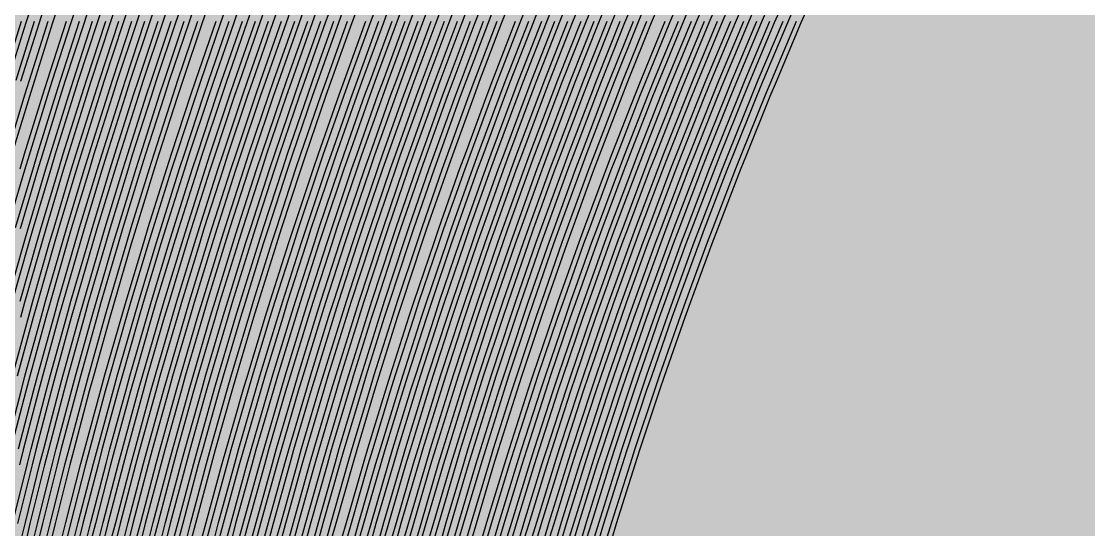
# Model space of a CAD drawing. Header units: metres. Extents: x -7220 to 10980, y -29667 to 1833.
# Drawn here: x 2994.9 to 3447.4, y -17113.4 to -16898 of the extents above; entities that cross this region are included whole.
import ezdxf

# ---------------------------------------------------------------- set-up
doc = ezdxf.new("R2010")
doc.units = ezdxf.units.M
doc.layers.add('Metal1', color=4, linetype='CONTINUOUS')
doc.layers.add('Polyimide', color=7, linetype='CONTINUOUS')

msp = doc.modelspace()

# ---------------------------------------------------------------- hatches: boundary and pattern name
at = {"layer": 'Polyimide'}
msp.add_hatch(color=7, dxfattribs=at).paths.add_polyline_path([(4099.45, -13861.55), (4142.64, -14152.77), (4214.18, -14438.35), (4313.36, -14715.55), (4439.24, -14981.69), (4590.59, -15234.21), (4765.97, -15470.68), (4963.68, -15688.82), (5181.82, -15886.53), (5418.29, -16061.91), (5670.81, -16213.26), (5936.95, -16339.14), (6214.15, -16438.32), (6499.73, -16509.85), (6790.95, -16553.05), (7085, -16567.5), (9980.38, -16567.5), (10058.79, -16571.35), (10136.45, -16582.87), (10212.6, -16601.95), (10286.52, -16628.4), (10357.49, -16661.96), (10424.83, -16702.32), (10487.89, -16749.09), (10546.06, -16801.81), (10598.78, -16859.98), (10645.55, -16923.04), (10685.91, -16990.38), (10719.48, -17061.35), (10745.93, -17135.27), (10765, -17211.43), (10776.52, -17289.08), (10780.38, -17367.5), (10780.38, -21957.3), (10741.61, -22012.91), (10705.97, -22070.59), (10673.58, -22130.14), (10644.53, -22191.39), (10618.92, -22254.16), (10596.82, -22318.25), (10578.3, -22383.46), (10563.41, -22449.6), (10552.21, -22516.46), (10544.72, -22583.84), (10540.97, -22651.53), (10540.97, -22719.32), (10544.72, -22787.01), (10552.21, -22854.38), (10563.41, -22921.24), (10578.3, -22987.38), (10596.82, -23052.6), (10618.92, -23116.68), (10644.53, -23179.45), (10673.58, -23240.71), (10705.97, -23300.26), (10741.61, -23357.93), (10780.38, -23413.54), (10780.38, -28667.5), (10776.52, -28745.91), (10765, -28823.57), (10745.93, -28899.73), (10719.48, -28973.65), (10685.91, -29044.62), (10645.55, -29111.96), (10598.78, -29175.01), (10546.06, -29233.19), (10487.89, -29285.91), (10424.83, -29332.68), (10357.49, -29373.04), (10286.52, -29406.6), (10212.6, -29433.05), (10136.45, -29452.13), (10058.79, -29463.65), (9980.38, -29467.5), (-6219.63, -29467.5), (-6298.04, -29463.65), (-6375.7, -29452.13), (-6451.85, -29433.05), (-6525.77, -29406.6), (-6596.74, -29373.04), (-6664.08, -29332.68), (-6727.14, -29285.91), (-6785.31, -29233.19), (-6838.03, -29175.01), (-6884.8, -29111.96), (-6925.16, -29044.62), (-6958.73, -28973.65), (-6985.18, -28899.73), (-7004.25, -28823.57), (-7015.77, -28745.91), (-7019.63, -28667.5), (-7019.63, -23426.32), (-6979.36, -23370.07), (-6942.33, -23311.63), (-6908.66, -23251.2), (-6878.45, -23188.96), (-6851.81, -23125.12), (-6828.81, -23059.88), (-6809.53, -22993.44), (-6794.04, -22926.02), (-6782.37, -22857.83), (-6774.57, -22789.09), (-6770.67, -22720.02), (-6770.67, -22650.84), (-6774.57, -22581.77), (-6782.37, -22513.03), (-6794.04, -22444.84), (-6809.53, -22377.42), (-6828.81, -22310.98), (-6851.81, -22245.74), (-6878.45, -22181.89), (-6908.66, -22119.66), (-6942.33, -22059.22), (-6979.36, -22000.79), (-7019.63, -21944.54), (-7019.63, -17367.5), (-7015.77, -17289.08), (-7004.25, -17211.43), (-6985.18, -17135.27), (-6958.73, -17061.35), (-6925.16, -16990.38), (-6884.8, -16923.04), (-6838.03, -16859.98), (-6785.31, -16801.81), (-6727.14, -16749.09), (-6664.08, -16702.32), (-6596.74, -16661.96), (-6525.77, -16628.4), (-6451.85, -16601.95), (-6375.7, -16582.87), (-6298.04, -16571.35), (-6219.63, -16567.5), (-3314, -16567.5), (-3019.95, -16553.05), (-2728.73, -16509.85), (-2443.15, -16438.32), (-2165.95, -16339.14), (-1899.81, -16213.26), (-1647.29, -16061.91), (-1410.82, -15886.53), (-1192.68, -15688.82), (-994.97, -15470.68), (-819.59, -15234.21), (-668.24, -14981.69), (-542.36, -14715.55), (-443.18, -14438.35), (-371.64, -14152.77), (-328.45, -13861.55), (-314, -13567.5), (-314, -13373.48), (-317.45, -13328.11), (-327.72, -13283.78), (-344.58, -13241.52), (-367.63, -13202.3), (-396.35, -13167.01), (-430.08, -13136.47), (-468.03, -13111.38), (-509.35, -13092.32), (-509.35, -13092.32), (-578.18, -13061.27), (-642.2, -13021.24), (-700.26, -12972.96), (-751.3, -12917.31), (-794.39, -12855.3), (-828.74, -12788.06), (-853.73, -12716.8), (-868.91, -12642.84), (-874, -12567.5), (-868.91, -12492.16), (-853.73, -12418.19), (-828.74, -12346.94), (-794.39, -12279.7), (-751.3, -12217.69), (-700.26, -12162.04), (-642.2, -12113.76), (-578.18, -12073.73), (-509.35, -12042.68), (-509.35, -12042.68), (-468.03, -12023.62), (-430.08, -11998.53), (-396.35, -11967.99), (-367.63, -11932.7), (-344.58, -11893.47), (-327.72, -11851.21), (-317.45, -11806.89), (-314, -11761.52), (-314, -11074.31), (-317.45, -11028.94), (-327.72, -10984.62), (-344.58, -10942.36), (-367.63, -10903.13), (-396.35, -10867.84), (-430.08, -10837.3), (-468.03, -10812.21), (-509.35, -10793.16), (-509.35, -10793.16), (-578.18, -10762.1), (-642.2, -10722.07), (-700.26, -10673.8), (-751.3, -10618.15), (-794.39, -10556.13), (-828.74, -10488.89), (-853.73, -10417.64), (-868.91, -10343.67), (-874, -10268.33), (-868.91, -10192.99), (-853.73, -10119.03), (-828.74, -10047.77), (-794.39, -9980.53), (-751.3, -9918.52), (-700.26, -9862.87), (-642.2, -9814.59), (-578.18, -9774.56), (-509.35, -9743.51), (-509.35, -9743.51), (-468.03, -9724.45), (-430.08, -9699.36), (-396.35, -9668.82), (-367.63, -9633.53), (-344.58, -9594.31), (-327.72, -9552.05), (-317.45, -9507.72), (-314, -9462.35), (-314, -8775.14), (-317.45, -8729.78), (-327.72, -8685.45), (-344.58, -8643.19), (-367.63, -8603.96), (-396.35, -8568.68), (-430.08, -8538.14), (-468.03, -8513.05), (-509.35, -8493.99), (-509.35, -8493.99), (-578.18, -8462.94), (-642.2, -8422.91), (-700.26, -8374.63), (-751.3, -8318.98), (-794.39, -8256.97), (-828.74, -8189.73), (-853.73, -8118.47), (-868.91, -8044.5), (-874, -7969.17), (-868.91, -7893.83), (-853.73, -7819.86), (-828.74, -7748.61), (-794.39, -7681.36), (-751.3, -7619.35), (-700.26, -7563.7), (-642.2, -7515.42), (-578.18, -7475.4), (-509.35, -7444.34), (-509.35, -7444.34), (-468.03, -7425.28), (-430.08, -7400.2), (-396.35, -7369.66), (-367.63, -7334.37), (-344.58, -7295.14), (-327.72, -7252.88), (-317.45, -7208.56), (-314, -7163.19), (-314, -6475.98), (-317.45, -6430.61), (-327.72, -6386.29), (-344.58, -6344.02), (-367.63, -6304.8), (-396.35, -6269.51), (-430.08, -6238.97), (-468.03, -6213.88), (-509.35, -6194.82), (-509.35, -6194.82), (-578.18, -6163.77), (-642.2, -6123.74), (-700.26, -6075.46), (-751.3, -6019.81), (-794.39, -5957.8), (-828.74, -5890.56), (-853.73, -5819.31), (-868.91, -5745.34), (-874, -5670), (-868.91, -5594.66), (-853.73, -5520.69), (-828.74, -5449.44), (-794.39, -5382.2), (-751.3, -5320.19), (-700.26, -5264.54), (-642.2, -5216.26), (-578.18, -5176.23), (-509.35, -5145.18), (-509.35, -5145.18), (-468.03, -5126.12), (-430.08, -5101.03), (-396.35, -5070.49), (-367.63, -5035.2), (-344.58, -4995.98), (-327.72, -4953.71), (-317.45, -4909.39), (-314, -4864.02), (-314, 380), (-314, 1532.5), (-269, 1532.5), (-268.78, 1525.63), (-268.1, 1518.79), (-266.98, 1512.02), (-265.42, 1505.32), (-263.43, 1498.75), (-261.01, 1492.32), (-258.17, 1486.06), (-254.93, 1480), (-251.3, 1474.17), (-247.3, 1468.58), (-242.94, 1463.27), (-238.25, 1458.25), (-233.23, 1453.56), (-227.92, 1449.2), (-222.33, 1445.2), (-216.5, 1441.57), (-210.44, 1438.33), (-204.18, 1435.49), (-197.75, 1433.07), (-191.18, 1431.08), (-184.48, 1429.52), (-177.71, 1428.4), (-170.87, 1427.72), (-164, 1427.5), (-157.13, 1427.72), (-150.29, 1428.4), (-143.52, 1429.52), (-136.82, 1431.08), (-130.25, 1433.07), (-123.82, 1435.49), (-117.56, 1438.33), (-111.5, 1441.57), (-105.67, 1445.2), (-100.08, 1449.2), (-94.77, 1453.56), (-89.75, 1458.25), (-85.06, 1463.27), (-80.7, 1468.58), (-76.7, 1474.17), (-73.07, 1480), (-69.83, 1486.06), (-66.99, 1492.32), (-64.57, 1498.75), (-62.58, 1505.32), (-61.02, 1512.02), (-59.9, 1518.79), (-59.22, 1525.63), (-59, 1532.5), (1786, 1532.5), (3835, 1532.5), (3835.21, 1539.04), (3835.86, 1545.55), (3836.92, 1552.01), (3838.41, 1558.38), (3840.31, 1564.64), (3842.61, 1570.77), (3845.31, 1576.73), (3848.4, 1582.5), (3851.85, 1588.06), (3855.66, 1593.38), (3859.82, 1598.43), (3864.29, 1603.21), (3869.07, 1607.68), (3874.12, 1611.84), (3879.44, 1615.65), (3885, 1619.1), (3890.77, 1622.19), (3896.73, 1624.89), (3902.86, 1627.19), (3909.12, 1629.09), (3915.49, 1630.58), (3921.95, 1631.64), (3928.46, 1632.29), (3935, 1632.5), (3941.54, 1632.29), (3948.05, 1631.64), (3954.51, 1630.58), (3960.88, 1629.09), (3967.14, 1627.19), (3973.27, 1624.89), (3979.23, 1622.19), (3985, 1619.1), (3990.56, 1615.65), (3995.88, 1611.84), (4000.93, 1607.68), (4005.71, 1603.21), (4010.18, 1598.43), (4014.34, 1593.38), (4018.15, 1588.06), (4021.6, 1582.5), (4024.69, 1576.73), (4027.39, 1570.77), (4029.69, 1564.64), (4031.59, 1558.38), (4033.08, 1552.01), (4034.14, 1545.55), (4034.79, 1539.04), (4035, 1532.5), (4085, 1532.5), (4085, 380), (4085, 330), (4085, -4864.02), (4088.45, -4909.39), (4098.72, -4953.71), (4115.58, -4995.98), (4138.63, -5035.2), (4167.35, -5070.49), (4201.08, -5101.03), (4239.03, -5126.12), (4280.35, -5145.18), (4280.35, -5145.18), (4349.18, -5176.23), (4413.2, -5216.26), (4471.26, -5264.54), (4522.3, -5320.19), (4565.39, -5382.2), (4599.74, -5449.44), (4624.73, -5520.69), (4639.91, -5594.66), (4645, -5670), (4639.91, -5745.34), (4624.73, -5819.31), (4599.74, -5890.56), (4565.39, -5957.8), (4522.3, -6019.81), (4471.26, -6075.46), (4413.2, -6123.74), (4349.18, -6163.77), (4280.35, -6194.82), (4239.03, -6213.88), (4201.08, -6238.97), (4167.35, -6269.51), (4138.63, -6304.8), (4115.58, -6344.02), (4098.72, -6386.29), (4088.45, -6430.61), (4085, -6475.98), (4085, -13567.5), (4099.45, -13861.55)])

# ---------------------------------------------------------------- linework, layer by layer
at = {"layer": 'Metal1'}
for points in [[(3018.01, -16892.24), (3015.93, -16898.53), (3007.88, -16923.46), (3005.89, -16929.76), (2998.19, -16954.69), (2996.29, -16960.98), (2988.93, -16985.92)], [(2998.85, -16892.23), (2996.84, -16898.52), (2989.05, -16923.46)], [(3045.78, -16892.24), (3043.66, -16898.54), (3035.43, -16923.47), (3033.4, -16929.76), (3025.53, -16954.7), (3023.59, -16960.99), (3016.08, -16985.93), (3014.23, -16992.22), (3007.07, -17017.16), (3005.31, -17023.44), (2998.5, -17048.38), (2996.83, -17054.67), (2990.36, -17079.61)], [(3010.17, -16892.23), (3008.14, -16898.52), (3000.26, -16923.46), (2998.32, -16929.75), (2990.78, -16954.69)], [(3029.12, -16892.24), (3027.02, -16898.53), (3018.9, -16923.47), (3016.89, -16929.76), (3009.13, -16954.7), (3007.21, -16960.99), (2999.79, -16985.92), (2997.97, -16992.21), (2990.9, -17017.15)], [(3040.23, -16892.24), (3038.11, -16898.54), (3029.92, -16923.47), (3027.9, -16929.76), (3020.07, -16954.7), (3018.13, -16960.99), (3010.65, -16985.93), (3008.81, -16992.21), (3001.68, -17017.15), (2999.93, -17023.44), (2993.15, -17048.38)], [(3056.89, -16892.24), (3054.75, -16898.54), (3046.45, -16923.47), (3044.41, -16929.77), (3036.47, -16954.7), (3034.52, -16960.99), (3026.94, -16985.93), (3025.08, -16992.22), (3017.86, -17017.16), (3016.08, -17023.44), (3009.21, -17048.39), (3007.53, -17054.67), (3001.01, -17079.61), (2999.41, -17085.9), (2993.23, -17110.84)], [(3051.34, -16892.24), (3049.2, -16898.54), (3040.94, -16923.47), (3038.9, -16929.77), (3031, -16954.7), (3029.06, -16960.99), (3021.51, -16985.93), (3019.66, -16992.22), (3012.47, -17017.16), (3010.7, -17023.44), (3003.86, -17048.39), (3002.18, -17054.67), (2995.69, -17079.61), (2994.09, -17085.9)], [(3023.56, -16892.24), (3021.48, -16898.53), (3013.39, -16923.47), (3011.39, -16929.76), (3003.66, -16954.69), (3001.75, -16960.98), (2994.36, -16985.92)], [(3034.67, -16892.24), (3032.57, -16898.53), (3024.41, -16923.47), (3022.4, -16929.76), (3014.6, -16954.7), (3012.67, -16960.99), (3005.22, -16985.93), (3003.39, -16992.21), (2996.29, -17017.15), (2994.55, -17023.44)], [(3004.41, -16892.23), (3002.39, -16898.52), (2994.56, -16923.46)], [(3062.45, -16892.25), (3060.3, -16898.54), (3051.97, -16923.47), (3049.91, -16929.77), (3041.94, -16954.7), (3039.98, -16960.99), (3032.37, -16985.93), (3030.5, -16992.22), (3023.25, -17017.16), (3021.47, -17023.45), (3014.57, -17048.39), (3012.88, -17054.67), (3006.33, -17079.62), (3004.72, -17085.9), (2998.52, -17110.84), (2997.01, -17117.12)], [(3068, -16892.25), (3065.84, -16898.54), (3057.48, -16923.48), (3055.41, -16929.77), (3047.41, -16954.7), (3045.44, -16961), (3037.8, -16985.93), (3035.92, -16992.22), (3028.64, -17017.16), (3026.85, -17023.45), (3019.93, -17048.39), (3018.22, -17054.67), (3011.65, -17079.62), (3010.04, -17085.9), (3003.81, -17110.84), (3002.29, -17117.12)], [(3073.76, -16892.25), (3071.59, -16898.55), (3063.18, -16923.48), (3061.1, -16929.77), (3053.06, -16954.71), (3051.07, -16961), (3043.39, -16985.93), (3041.5, -16992.22), (3034.18, -17017.16), (3032.38, -17023.45), (3025.41, -17048.39), (3023.7, -17054.68), (3017.09, -17079.62), (3015.47, -17085.9), (3009.21, -17110.85), (3007.68, -17117.13)], [(3081.6, -16892.25), (3079.39, -16898.55), (3070.8, -16923.48), (3068.68, -16929.78), (3060.46, -16954.71), (3058.44, -16961.01), (3050.59, -16985.94), (3048.66, -16992.23), (3041.19, -17017.17), (3039.35, -17023.46), (3032.24, -17048.39), (3030.49, -17054.68), (3023.74, -17079.62), (3022.08, -17085.91), (3015.69, -17110.85), (3014.13, -17117.13)], [(3087.16, -16892.26), (3084.93, -16898.56), (3076.31, -16923.48), (3074.18, -16929.78), (3065.93, -16954.71), (3063.9, -16961.01), (3056.02, -16985.94), (3054.08, -16992.23), (3046.58, -17017.17), (3044.73, -17023.46), (3037.59, -17048.4), (3035.84, -17054.68), (3029.06, -17079.62), (3027.4, -17085.91), (3020.98, -17110.85), (3019.41, -17117.13)], [(3092.71, -16892.26), (3090.48, -16898.56), (3081.82, -16923.49), (3079.68, -16929.78), (3071.4, -16954.71), (3069.36, -16961.01), (3061.45, -16985.94), (3059.51, -16992.23), (3051.97, -17017.17), (3050.12, -17023.46), (3042.95, -17048.4), (3041.19, -17054.68), (3034.38, -17079.62), (3032.71, -17085.91), (3026.27, -17110.85), (3024.69, -17117.14)], [(3098.27, -16892.26), (3096.02, -16898.56), (3087.33, -16923.49), (3085.18, -16929.78), (3076.87, -16954.71), (3074.82, -16961.01), (3066.88, -16985.94), (3064.93, -16992.24), (3057.36, -17017.17), (3055.5, -17023.46), (3048.3, -17048.4), (3046.54, -17054.69), (3039.71, -17079.63), (3038.03, -17085.91), (3031.56, -17110.85), (3029.97, -17117.14)], [(3103.82, -16892.26), (3101.57, -16898.56), (3092.84, -16923.49), (3090.68, -16929.79), (3082.34, -16954.72), (3080.28, -16961.01), (3072.31, -16985.94), (3070.35, -16992.24), (3062.75, -17017.17), (3060.89, -17023.46), (3053.66, -17048.4), (3051.89, -17054.69), (3045.03, -17079.63), (3043.34, -17085.91), (3036.85, -17110.85), (3035.26, -17117.14)], [(3109.38, -16892.26), (3107.11, -16898.56), (3098.35, -16923.49), (3096.19, -16929.79), (3087.81, -16954.72), (3085.74, -16961.01), (3077.74, -16985.94), (3075.77, -16992.24), (3068.15, -17017.17), (3066.27, -17023.46), (3059.02, -17048.4), (3057.23, -17054.69), (3050.35, -17079.63), (3048.66, -17085.91), (3042.14, -17110.86), (3040.54, -17117.14)], [(3114.93, -16892.26), (3112.66, -16898.56), (3103.86, -16923.49), (3101.69, -16929.79), (3093.28, -16954.72), (3091.2, -16961.01), (3083.17, -16985.95), (3081.19, -16992.24), (3073.54, -17017.17), (3071.65, -17023.46), (3064.37, -17048.4), (3062.58, -17054.69), (3055.67, -17079.63), (3053.97, -17085.91), (3047.43, -17110.86), (3045.82, -17117.14)], [(3120.49, -16892.26), (3118.2, -16898.57), (3109.37, -16923.49), (3107.19, -16929.79), (3098.75, -16954.72), (3096.66, -16961.02), (3088.6, -16985.95), (3086.61, -16992.24), (3078.93, -17017.17), (3077.04, -17023.47), (3069.73, -17048.4), (3067.93, -17054.69), (3060.99, -17079.63), (3059.29, -17085.92), (3052.72, -17110.86), (3051.11, -17117.14)], [(3126.04, -16892.26), (3123.75, -16898.57), (3114.89, -16923.49), (3112.69, -16929.79), (3104.22, -16954.72), (3102.12, -16961.02), (3094.03, -16985.95), (3092.04, -16992.24), (3084.32, -17017.18), (3082.42, -17023.47), (3075.08, -17048.4), (3073.28, -17054.69), (3066.31, -17079.63), (3064.6, -17085.92), (3058, -17110.86), (3056.39, -17117.14)], [(3131.59, -16892.27), (3129.29, -16898.57), (3120.4, -16923.49), (3118.2, -16929.79), (3109.69, -16954.72), (3107.59, -16961.02), (3099.46, -16985.95), (3097.46, -16992.24), (3089.71, -17017.18), (3087.81, -17023.47), (3080.44, -17048.4), (3078.63, -17054.69), (3071.63, -17079.63), (3069.92, -17085.92), (3063.29, -17110.86), (3061.67, -17117.14)], [(3137.36, -16892.27), (3135.04, -16898.57), (3126.1, -16923.49), (3123.89, -16929.8), (3115.33, -16954.72), (3113.22, -16961.02), (3105.05, -16985.95), (3103.04, -16992.25), (3095.25, -17017.18), (3093.33, -17023.47), (3085.93, -17048.41), (3084.11, -17054.7), (3077.08, -17079.63), (3075.35, -17085.92), (3068.69, -17110.86), (3067.06, -17117.15)], [(3145.2, -16892.27), (3142.84, -16898.58), (3133.72, -16923.5), (3131.46, -16929.8), (3122.74, -16954.73), (3120.58, -16961.03), (3112.25, -16985.96), (3110.2, -16992.25), (3102.26, -17017.18), (3100.3, -17023.48), (3092.75, -17048.41), (3090.89, -17054.7), (3083.72, -17079.64), (3081.96, -17085.93), (3075.17, -17110.87), (3073.51, -17117.15)], [(3150.75, -16892.27), (3148.38, -16898.58), (3139.23, -16923.5), (3136.96, -16929.81), (3128.21, -16954.73), (3126.04, -16961.03), (3117.68, -16985.96), (3115.62, -16992.25), (3107.65, -17017.18), (3105.69, -17023.48), (3098.11, -17048.41), (3096.24, -17054.7), (3089.05, -17079.64), (3087.28, -17085.93), (3080.46, -17110.87), (3078.79, -17117.15)], [(3156.31, -16892.28), (3153.93, -16898.58), (3144.74, -16923.5), (3142.47, -16929.81), (3133.68, -16954.73), (3131.5, -16961.03), (3123.11, -16985.96), (3121.04, -16992.26), (3113.04, -17017.19), (3111.07, -17023.48), (3103.46, -17048.41), (3101.59, -17054.71), (3094.37, -17079.64), (3092.59, -17085.93), (3085.75, -17110.87), (3084.07, -17117.15)], [(3161.86, -16892.28), (3159.48, -16898.58), (3150.25, -16923.5), (3147.97, -16929.81), (3139.15, -16954.73), (3136.97, -16961.03), (3128.54, -16985.96), (3126.46, -16992.26), (3118.43, -17017.19), (3116.46, -17023.48), (3108.82, -17048.41), (3106.94, -17054.71), (3099.69, -17079.64), (3097.91, -17085.93), (3091.04, -17110.87), (3089.36, -17117.16)], [(3167.42, -16892.28), (3165.02, -16898.59), (3155.76, -16923.51), (3153.47, -16929.81), (3144.61, -16954.73), (3142.43, -16961.03), (3133.97, -16985.96), (3131.89, -16992.26), (3123.83, -17017.19), (3121.84, -17023.48), (3114.17, -17048.41), (3112.29, -17054.71), (3105.01, -17079.64), (3103.22, -17085.93), (3096.33, -17110.87), (3094.64, -17117.16)], [(3172.97, -16892.28), (3170.57, -16898.59), (3161.27, -16923.51), (3158.97, -16929.81), (3150.08, -16954.73), (3147.89, -16961.04), (3139.4, -16985.96), (3137.31, -16992.26), (3129.22, -17017.19), (3127.22, -17023.48), (3119.53, -17048.42), (3117.64, -17054.71), (3110.33, -17079.64), (3108.54, -17085.93), (3101.62, -17110.87), (3099.92, -17117.16)], [(3178.53, -16892.28), (3176.11, -16898.59), (3166.78, -16923.51), (3164.47, -16929.81), (3155.55, -16954.73), (3153.35, -16961.04), (3144.83, -16985.96), (3142.73, -16992.26), (3134.61, -17017.19), (3132.61, -17023.49), (3124.89, -17048.42), (3122.99, -17054.71), (3115.65, -17079.64), (3113.85, -17085.93), (3106.91, -17110.87), (3105.2, -17117.16)], [(3184.08, -16892.28), (3181.66, -16898.59), (3172.29, -16923.51), (3169.98, -16929.81), (3161.02, -16954.74), (3158.81, -16961.04), (3150.26, -16985.96), (3148.15, -16992.26), (3140, -17017.19), (3137.99, -17023.49), (3130.24, -17048.42), (3128.33, -17054.71), (3120.97, -17079.64), (3119.17, -17085.94), (3112.2, -17110.87), (3110.49, -17117.16)], [(3189.63, -16892.28), (3187.2, -16898.59), (3177.8, -16923.51), (3175.48, -16929.82), (3166.49, -16954.74), (3164.27, -16961.04), (3155.69, -16985.96), (3153.57, -16992.26), (3145.39, -17017.19), (3143.38, -17023.49), (3135.6, -17048.42), (3133.68, -17054.71), (3126.3, -17079.65), (3124.48, -17085.94), (3117.49, -17110.87), (3115.77, -17117.16)], [(3195.19, -16892.28), (3192.75, -16898.59), (3183.32, -16923.51), (3180.98, -16929.82), (3171.96, -16954.74), (3169.73, -16961.04), (3161.12, -16985.97), (3158.99, -16992.27), (3150.78, -17017.19), (3148.76, -17023.49), (3140.95, -17048.42), (3139.03, -17054.71), (3131.62, -17079.65), (3129.8, -17085.94), (3122.77, -17110.87), (3121.05, -17117.16)], [(3200.95, -16892.29), (3198.5, -16898.6), (3189.02, -16923.51), (3186.67, -16929.82), (3177.61, -16954.74), (3175.37, -16961.04), (3166.71, -16985.97), (3164.57, -16992.27), (3156.32, -17017.19), (3154.29, -17023.49), (3146.44, -17048.42), (3144.51, -17054.72), (3137.06, -17079.65), (3135.23, -17085.94), (3128.17, -17110.87), (3126.44, -17117.16)], [(3208.79, -16892.29), (3206.29, -16898.6), (3196.64, -16923.52), (3194.25, -16929.83), (3185.01, -16954.75), (3182.73, -16961.05), (3173.91, -16985.97), (3171.73, -16992.28), (3163.33, -17017.2), (3161.26, -17023.5), (3153.26, -17048.43), (3151.3, -17054.72), (3143.71, -17079.65), (3141.84, -17085.95), (3134.65, -17110.88), (3132.89, -17117.17)], [(3214.35, -16892.29), (3211.84, -16898.61), (3202.15, -16923.52), (3199.75, -16929.83), (3190.48, -16954.75), (3188.19, -16961.05), (3179.34, -16985.97), (3177.16, -16992.28), (3168.72, -17017.2), (3166.64, -17023.5), (3158.62, -17048.43), (3156.64, -17054.72), (3149.03, -17079.65), (3147.16, -17085.95), (3139.94, -17110.88), (3138.17, -17117.17)], [(3219.9, -16892.29), (3217.38, -16898.61), (3207.66, -16923.52), (3205.25, -16929.83), (3195.95, -16954.75), (3193.65, -16961.05), (3184.77, -16985.97), (3182.58, -16992.28), (3174.11, -17017.2), (3172.03, -17023.5), (3163.98, -17048.43), (3161.99, -17054.73), (3154.35, -17079.65), (3152.47, -17085.95), (3145.23, -17110.88), (3143.46, -17117.17)], [(3225.46, -16892.29), (3222.93, -16898.61), (3213.17, -16923.52), (3210.75, -16929.83), (3201.42, -16954.75), (3199.11, -16961.06), (3190.2, -16985.98), (3188, -16992.28), (3179.51, -17017.2), (3177.41, -17023.5), (3169.33, -17048.43), (3167.34, -17054.73), (3159.67, -17079.66), (3157.79, -17085.95), (3150.52, -17110.88), (3148.74, -17117.17)], [(3231.01, -16892.3), (3228.47, -16898.61), (3218.68, -16923.52), (3216.25, -16929.83), (3206.89, -16954.75), (3204.57, -16961.06), (3195.63, -16985.98), (3193.42, -16992.28), (3184.9, -17017.2), (3182.8, -17023.5), (3174.69, -17048.43), (3172.69, -17054.73), (3164.99, -17079.66), (3163.1, -17085.95), (3155.81, -17110.88), (3154.02, -17117.18)], [(3236.56, -16892.3), (3234.02, -16898.61), (3224.19, -16923.52), (3221.76, -16929.84), (3212.36, -16954.75), (3210.03, -16961.06), (3201.06, -16985.98), (3198.84, -16992.28), (3190.29, -17017.2), (3188.18, -17023.51), (3180.04, -17048.43), (3178.04, -17054.73), (3170.31, -17079.66), (3168.42, -17085.95), (3161.1, -17110.88), (3159.3, -17117.18)], [(3242.12, -16892.3), (3239.56, -16898.61), (3229.7, -16923.52), (3227.26, -16929.84), (3217.83, -16954.75), (3215.49, -16961.06), (3206.49, -16985.98), (3204.26, -16992.28), (3195.68, -17017.21), (3193.56, -17023.51), (3185.4, -17048.43), (3183.39, -17054.73), (3175.64, -17079.66), (3173.73, -17085.95), (3166.39, -17110.88), (3164.59, -17117.18)], [(3247.67, -16892.3), (3245.11, -16898.61), (3235.21, -16923.53), (3232.76, -16929.84), (3223.3, -16954.75), (3220.95, -16961.06), (3211.92, -16985.98), (3209.69, -16992.29), (3201.07, -17017.21), (3198.95, -17023.51), (3190.75, -17048.43), (3188.74, -17054.73), (3180.96, -17079.66), (3179.04, -17085.96), (3171.68, -17110.89), (3169.87, -17117.18)], [(3253.23, -16892.3), (3250.65, -16898.62), (3240.72, -16923.53), (3238.26, -16929.84), (3228.77, -16954.75), (3226.42, -16961.06), (3217.35, -16985.98), (3215.11, -16992.29), (3206.46, -17017.21), (3204.33, -17023.51), (3196.11, -17048.43), (3194.08, -17054.73), (3186.28, -17079.66), (3184.36, -17085.96), (3176.97, -17110.89), (3175.15, -17117.18)], [(3258.78, -16892.3), (3256.2, -16898.62), (3246.24, -16923.53), (3243.77, -16929.84), (3234.24, -16954.75), (3231.88, -16961.07), (3222.78, -16985.98), (3220.53, -16992.29), (3211.86, -17017.21), (3209.72, -17023.51), (3201.47, -17048.43), (3199.43, -17054.74), (3191.6, -17079.66), (3189.67, -17085.96), (3182.26, -17110.89), (3180.43, -17117.18)], [(3264.54, -16892.3), (3261.95, -16898.62), (3251.94, -16923.53), (3249.46, -16929.84), (3239.88, -16954.76), (3237.51, -16961.07), (3228.37, -16985.98), (3226.11, -16992.29), (3217.4, -17017.21), (3215.24, -17023.51), (3206.95, -17048.44), (3204.91, -17054.74), (3197.04, -17079.66), (3195.11, -17085.96), (3187.65, -17110.89), (3185.82, -17117.18)], [(3272.39, -16892.31), (3269.74, -16898.63), (3259.56, -16923.54), (3257.03, -16929.85), (3247.29, -16954.76), (3244.87, -16961.07), (3235.57, -16985.99), (3233.27, -16992.3), (3224.4, -17017.21), (3222.21, -17023.52), (3213.78, -17048.44), (3211.7, -17054.74), (3203.69, -17079.67), (3201.72, -17085.97), (3194.13, -17110.89), (3192.27, -17117.19)], [(3277.94, -16892.31), (3275.29, -16898.63), (3265.07, -16923.54), (3262.53, -16929.85), (3252.76, -16954.76), (3250.33, -16961.08), (3241, -16985.99), (3238.69, -16992.3), (3229.79, -17017.22), (3227.6, -17023.52), (3219.13, -17048.44), (3217.05, -17054.75), (3209.01, -17079.67), (3207.03, -17085.97), (3199.42, -17110.89), (3197.55, -17117.19)], [(3283.49, -16892.31), (3280.83, -16898.63), (3270.58, -16923.54), (3268.03, -16929.85), (3258.22, -16954.76), (3255.8, -16961.08), (3246.43, -16985.99), (3244.11, -16992.3), (3235.19, -17017.22), (3232.98, -17023.52), (3224.49, -17048.44), (3222.4, -17054.75), (3214.33, -17079.67), (3212.35, -17085.97), (3204.71, -17110.89), (3202.84, -17117.19)], [(3289.05, -16892.31), (3286.38, -16898.63), (3276.09, -16923.54), (3273.54, -16929.86), (3263.69, -16954.76), (3261.26, -16961.08), (3251.86, -16985.99), (3249.53, -16992.3), (3240.58, -17017.22), (3238.37, -17023.52), (3229.84, -17048.44), (3227.74, -17054.75), (3219.65, -17079.67), (3217.66, -17085.97), (3210, -17110.9), (3208.12, -17117.19)], [(3294.6, -16892.31), (3291.93, -16898.63), (3281.6, -16923.54), (3279.04, -16929.86), (3269.16, -16954.77), (3266.72, -16961.08), (3257.29, -16985.99), (3254.96, -16992.3), (3245.97, -17017.22), (3243.75, -17023.53), (3235.2, -17048.44), (3233.09, -17054.75), (3224.98, -17079.67), (3222.98, -17085.97), (3215.29, -17110.9), (3213.4, -17117.19)], [(3300.16, -16892.31), (3297.47, -16898.64), (3287.11, -16923.54), (3284.54, -16929.86), (3274.63, -16954.77), (3272.18, -16961.08), (3262.72, -16985.99), (3260.38, -16992.3), (3251.36, -17017.22), (3249.13, -17023.53), (3240.56, -17048.45), (3238.44, -17054.75), (3230.3, -17079.67), (3228.29, -17085.97), (3220.58, -17110.9), (3218.69, -17117.2)], [(3305.71, -16892.32), (3303.02, -16898.64), (3292.62, -16923.54), (3290.04, -16929.86), (3280.1, -16954.77), (3277.64, -16961.08), (3268.15, -16985.99), (3265.8, -16992.31), (3256.75, -17017.22), (3254.52, -17023.53), (3245.91, -17048.45), (3243.79, -17054.75), (3235.62, -17079.67), (3233.61, -17085.97), (3225.87, -17110.9), (3223.97, -17117.2)], [(3311.27, -16892.32), (3308.56, -16898.64), (3298.13, -16923.54), (3295.54, -16929.86), (3285.57, -16954.77), (3283.1, -16961.09), (3273.58, -16986), (3271.22, -16992.31), (3262.14, -17017.22), (3259.9, -17023.53), (3251.27, -17048.45), (3249.14, -17054.75), (3240.94, -17079.67), (3238.92, -17085.98), (3231.16, -17110.9), (3229.25, -17117.2)], [(3316.82, -16892.32), (3314.11, -16898.64), (3303.64, -16923.54), (3301.05, -16929.86), (3291.04, -16954.77), (3288.56, -16961.09), (3279.01, -16986), (3276.64, -16992.31), (3267.54, -17017.22), (3265.29, -17023.53), (3256.62, -17048.45), (3254.49, -17054.75), (3246.26, -17079.67), (3244.24, -17085.98), (3236.45, -17110.9), (3234.53, -17117.2)], [(3322.38, -16892.32), (3319.65, -16898.64), (3309.15, -16923.55), (3306.55, -16929.87), (3296.51, -16954.77), (3294.02, -16961.09), (3284.44, -16986), (3282.06, -16992.31), (3272.93, -17017.22), (3270.67, -17023.53), (3261.98, -17048.45), (3259.83, -17054.76), (3251.58, -17079.68), (3249.55, -17085.98), (3241.74, -17110.9), (3239.82, -17117.2)], [(3328.14, -16892.32), (3325.4, -16898.64), (3314.86, -16923.55), (3312.24, -16929.87), (3302.16, -16954.77), (3299.66, -16961.09), (3290.03, -16986), (3287.64, -16992.31), (3278.47, -17017.22), (3276.2, -17023.54), (3267.47, -17048.45), (3265.31, -17054.76), (3257.03, -17079.68), (3254.98, -17085.98), (3247.13, -17110.9), (3245.2, -17117.2)], [(2987.13, -16922.86), (2994.93, -16897.92)], [(2988.43, -17079.12), (2994.9, -17054.16), (2996.57, -17047.86), (3003.39, -17022.91), (3005.15, -17016.61), (3012.31, -16991.66), (3014.17, -16985.36), (3021.68, -16960.41), (3023.63, -16954.1), (3031.5, -16929.16), (3033.53, -16922.85), (3041.76, -16897.9)], [(2988.87, -16954.12), (2996.4, -16929.16), (2998.35, -16922.86), (3006.23, -16897.91)], [(2988.97, -17016.61), (2996.05, -16991.66), (2997.88, -16985.36), (3005.3, -16960.41), (3007.21, -16954.11), (3014.99, -16929.16), (3017, -16922.85), (3025.12, -16897.91)], [(2991.22, -17047.86), (2998, -17022.91), (2999.76, -17016.61), (3006.89, -16991.66), (3008.74, -16985.36), (3016.22, -16960.41), (3018.16, -16954.1), (3025.99, -16929.16), (3028.02, -16922.85), (3036.22, -16897.91)], [(2991.29, -17110.37), (2997.47, -17085.41), (2999.07, -17079.12), (3005.59, -17054.16), (3007.28, -17047.86), (3014.16, -17022.91), (3015.93, -17016.61), (3023.16, -16991.66), (3025.03, -16985.35), (3032.61, -16960.41), (3034.57, -16954.1), (3042.5, -16929.15), (3044.55, -16922.85), (3052.85, -16897.9)], [(2992.45, -16985.36), (2999.83, -16960.41), (3001.74, -16954.11), (3009.48, -16929.16), (3011.48, -16922.85), (3019.58, -16897.91)], [(2992.65, -16922.86), (3000.48, -16897.91)], [(2993.75, -17079.12), (3000.25, -17054.16), (3001.93, -17047.86), (3008.77, -17022.91), (3010.54, -17016.61), (3017.74, -16991.66), (3019.6, -16985.36), (3027.14, -16960.41), (3029.1, -16954.1), (3037, -16929.16), (3039.04, -16922.85), (3047.31, -16897.9)], [(2994.37, -16960.41), (2996.27, -16954.11), (3003.98, -16929.16), (3005.97, -16922.86), (3014.03, -16897.91)], [(2994.37, -17016.61), (3001.47, -16991.66), (3003.31, -16985.36), (3010.76, -16960.41), (3012.68, -16954.11), (3020.49, -16929.16), (3022.51, -16922.85), (3030.67, -16897.91)], [(2995.06, -17116.66), (2996.58, -17110.37), (3002.78, -17085.41), (3004.39, -17079.11), (3010.94, -17054.16), (3012.64, -17047.86), (3019.54, -17022.91), (3021.33, -17016.61), (3028.58, -16991.66), (3030.46, -16985.35), (3038.07, -16960.4), (3040.04, -16954.1), (3048.01, -16929.15), (3050.07, -16922.85), (3058.4, -16897.9)], [(3000.34, -17116.66), (3001.87, -17110.37), (3008.1, -17085.41), (3009.72, -17079.11), (3016.29, -17054.16), (3018, -17047.86), (3024.93, -17022.91), (3026.72, -17016.61), (3034, -16991.65), (3035.89, -16985.35), (3043.53, -16960.4), (3045.51, -16954.1), (3053.51, -16929.15), (3055.58, -16922.85), (3063.95, -16897.9)], [(3005.73, -17116.66), (3007.27, -17110.37), (3013.53, -17085.41), (3015.16, -17079.11), (3021.77, -17054.16), (3023.49, -17047.86), (3030.45, -17022.91), (3032.26, -17016.6), (3039.58, -16991.65), (3041.48, -16985.35), (3049.16, -16960.4), (3051.15, -16954.1), (3059.2, -16929.15), (3061.28, -16922.84), (3069.7, -16897.9)], [(3012.18, -17116.66), (3013.75, -17110.36), (3020.15, -17085.4), (3021.81, -17079.11), (3028.56, -17054.15), (3030.31, -17047.85), (3037.43, -17022.9), (3039.27, -17016.6), (3046.75, -16991.65), (3048.68, -16985.35), (3056.53, -16960.4), (3058.56, -16954.09), (3066.78, -16929.15), (3068.9, -16922.84), (3077.5, -16897.9)], [(3017.47, -17116.66), (3019.04, -17110.36), (3025.46, -17085.4), (3027.13, -17079.11), (3033.91, -17054.15), (3035.67, -17047.85), (3042.81, -17022.9), (3044.66, -17016.6), (3052.17, -16991.65), (3054.11, -16985.34), (3061.99, -16960.4), (3064.03, -16954.09), (3072.28, -16929.15), (3074.42, -16922.84), (3083.04, -16897.9)], [(3022.75, -17116.65), (3024.33, -17110.36), (3030.78, -17085.4), (3032.45, -17079.1), (3039.26, -17054.15), (3041.03, -17047.85), (3048.2, -17022.9), (3050.05, -17016.6), (3057.59, -16991.65), (3059.54, -16985.34), (3067.45, -16960.4), (3069.5, -16954.09), (3077.78, -16929.15), (3079.93, -16922.84), (3088.59, -16897.9)], [(3028.03, -17116.65), (3029.62, -17110.36), (3036.09, -17085.4), (3037.77, -17079.1), (3044.61, -17054.15), (3046.38, -17047.85), (3053.58, -17022.9), (3055.45, -17016.6), (3063.02, -16991.65), (3064.98, -16985.34), (3072.92, -16960.4), (3074.97, -16954.09), (3083.29, -16929.15), (3085.44, -16922.83), (3094.14, -16897.89)], [(3033.32, -17116.65), (3034.91, -17110.36), (3041.41, -17085.4), (3043.1, -17079.1), (3049.96, -17054.15), (3051.74, -17047.85), (3058.97, -17022.9), (3060.84, -17016.59), (3068.44, -16991.65), (3070.41, -16985.34), (3078.38, -16960.4), (3080.44, -16954.09), (3088.79, -16929.14), (3090.95, -16922.83), (3099.68, -16897.89)], [(3038.6, -17116.65), (3040.2, -17110.36), (3046.73, -17085.4), (3048.42, -17079.1), (3055.31, -17054.15), (3057.09, -17047.85), (3064.35, -17022.9), (3066.23, -17016.59), (3073.86, -16991.65), (3075.84, -16985.34), (3083.84, -16960.4), (3085.91, -16954.09), (3094.29, -16929.14), (3096.46, -16922.83), (3105.23, -16897.89)], [(3043.88, -17116.65), (3045.49, -17110.36), (3052.04, -17085.4), (3053.74, -17079.1), (3060.66, -17054.15), (3062.45, -17047.85), (3069.74, -17022.9), (3071.62, -17016.59), (3079.28, -16991.65), (3081.27, -16985.34), (3089.3, -16960.39), (3091.38, -16954.08), (3099.8, -16929.14), (3101.98, -16922.83), (3110.77, -16897.89)], [(3049.17, -17116.65), (3050.78, -17110.35), (3057.36, -17085.4), (3059.06, -17079.1), (3066.01, -17054.15), (3067.81, -17047.85), (3075.12, -17022.9), (3077.02, -17016.59), (3084.7, -16991.65), (3086.7, -16985.34), (3094.76, -16960.39), (3096.85, -16954.08), (3105.3, -16929.14), (3107.49, -16922.83), (3116.32, -16897.89)], [(3054.45, -17116.65), (3056.07, -17110.35), (3062.67, -17085.4), (3064.38, -17079.1), (3071.36, -17054.15), (3073.16, -17047.84), (3080.51, -17022.9), (3082.41, -17016.59), (3090.13, -16991.64), (3092.13, -16985.34), (3100.22, -16960.39), (3102.32, -16954.08), (3110.8, -16929.14), (3113, -16922.83), (3121.87, -16897.89)], [(3059.73, -17116.65), (3061.36, -17110.35), (3067.99, -17085.4), (3069.71, -17079.1), (3076.7, -17054.15), (3078.52, -17047.84), (3085.89, -17022.9), (3087.8, -17016.59), (3095.55, -16991.64), (3097.56, -16985.34), (3105.69, -16960.39), (3107.79, -16954.08), (3116.31, -16929.14), (3118.51, -16922.83), (3127.41, -16897.89)], [(3065.12, -17116.65), (3066.76, -17110.35), (3073.42, -17085.4), (3075.15, -17079.1), (3082.18, -17054.15), (3084.01, -17047.84), (3091.42, -17022.89), (3093.34, -17016.59), (3101.13, -16991.64), (3103.15, -16985.33), (3111.32, -16960.39), (3113.44, -16954.08), (3122, -16929.14), (3124.21, -16922.83), (3133.16, -16897.89)], [(3071.57, -17116.65), (3073.24, -17110.35), (3080.04, -17085.39), (3081.8, -17079.09), (3088.97, -17054.14), (3090.84, -17047.84), (3098.39, -17022.89), (3100.35, -17016.58), (3108.29, -16991.64), (3110.35, -16985.33), (3118.69, -16960.39), (3120.85, -16954.07), (3129.58, -16929.14), (3131.84, -16922.82), (3140.96, -16897.89)], [(3076.86, -17116.65), (3078.53, -17110.35), (3085.35, -17085.39), (3087.12, -17079.09), (3094.32, -17054.14), (3096.19, -17047.84), (3103.78, -17022.89), (3105.74, -17016.58), (3113.72, -16991.64), (3115.78, -16985.33), (3124.15, -16960.39), (3126.32, -16954.07), (3135.08, -16929.14), (3137.35, -16922.82), (3146.51, -16897.88)], [(3082.14, -17116.65), (3083.82, -17110.34), (3090.67, -17085.39), (3092.44, -17079.09), (3099.67, -17054.14), (3101.55, -17047.84), (3109.16, -17022.89), (3111.14, -17016.58), (3119.14, -16991.64), (3121.21, -16985.33), (3129.61, -16960.39), (3131.79, -16954.07), (3140.58, -16929.14), (3142.86, -16922.82), (3152.06, -16897.88)], [(3087.42, -17116.64), (3089.11, -17110.34), (3095.98, -17085.39), (3097.77, -17079.09), (3105.02, -17054.14), (3106.9, -17047.83), (3114.55, -17022.89), (3116.53, -17016.58), (3124.56, -16991.64), (3126.64, -16985.33), (3135.07, -16960.39), (3137.26, -16954.07), (3146.08, -16929.13), (3148.37, -16922.82), (3157.6, -16897.88)], [(3092.71, -17116.64), (3094.4, -17110.34), (3101.3, -17085.39), (3103.09, -17079.09), (3110.37, -17054.14), (3112.26, -17047.83), (3119.93, -17022.89), (3121.92, -17016.58), (3129.98, -16991.64), (3132.08, -16985.32), (3140.53, -16960.39), (3142.73, -16954.07), (3151.59, -16929.13), (3153.88, -16922.82), (3163.15, -16897.88)], [(3097.99, -17116.64), (3099.69, -17110.34), (3106.61, -17085.39), (3108.41, -17079.09), (3115.72, -17054.14), (3117.62, -17047.83), (3125.32, -17022.89), (3127.31, -17016.58), (3135.41, -16991.64), (3137.51, -16985.32), (3146, -16960.38), (3148.2, -16954.07), (3157.09, -16929.13), (3159.4, -16922.81), (3168.69, -16897.88)], [(3103.27, -17116.64), (3104.98, -17110.34), (3111.93, -17085.39), (3113.73, -17079.09), (3121.07, -17054.14), (3122.97, -17047.83), (3130.7, -17022.89), (3132.71, -17016.58), (3140.83, -16991.64), (3142.94, -16985.32), (3151.46, -16960.38), (3153.67, -16954.07), (3162.59, -16929.13), (3164.91, -16922.81), (3174.24, -16897.88)], [(3108.56, -17116.64), (3110.27, -17110.34), (3117.24, -17085.39), (3119.05, -17079.09), (3126.42, -17054.14), (3128.33, -17047.83), (3136.09, -17022.89), (3138.1, -17016.58), (3146.25, -16991.64), (3148.37, -16985.32), (3156.92, -16960.38), (3159.14, -16954.07), (3168.1, -16929.13), (3170.42, -16922.81), (3179.79, -16897.88)], [(3113.84, -17116.64), (3115.56, -17110.34), (3122.56, -17085.39), (3124.38, -17079.08), (3131.77, -17054.14), (3133.69, -17047.83), (3141.47, -17022.89), (3143.49, -17016.57), (3151.67, -16991.63), (3153.8, -16985.32), (3162.38, -16960.38), (3164.61, -16954.07), (3173.6, -16929.13), (3175.93, -16922.81), (3185.33, -16897.88)], [(3119.12, -17116.64), (3120.85, -17110.34), (3127.87, -17085.39), (3129.7, -17079.08), (3137.12, -17054.14), (3139.04, -17047.83), (3146.86, -17022.89), (3148.88, -17016.57), (3157.1, -16991.63), (3159.23, -16985.32), (3167.84, -16960.38), (3170.08, -16954.06), (3179.1, -16929.13), (3181.44, -16922.81), (3190.88, -16897.88)], [(3124.51, -17116.64), (3126.25, -17110.34), (3133.31, -17085.39), (3135.14, -17079.08), (3142.6, -17054.14), (3144.53, -17047.83), (3152.38, -17022.88), (3154.42, -17016.57), (3162.68, -16991.63), (3164.82, -16985.32), (3173.48, -16960.38), (3175.72, -16954.06), (3184.79, -16929.13), (3187.15, -16922.81), (3196.63, -16897.88)], [(3130.96, -17116.64), (3132.73, -17110.33), (3139.92, -17085.39), (3141.79, -17079.08), (3149.39, -17054.13), (3151.36, -17047.82), (3159.36, -17022.88), (3161.43, -17016.57), (3169.84, -16991.63), (3172.02, -16985.31), (3180.85, -16960.38), (3183.13, -16954.06), (3192.37, -16929.13), (3194.77, -16922.8), (3204.43, -16897.87)], [(3136.25, -17116.64), (3138.02, -17110.33), (3145.24, -17085.39), (3147.11, -17079.08), (3154.73, -17054.13), (3156.71, -17047.82), (3164.74, -17022.88), (3166.83, -17016.57), (3175.26, -16991.63), (3177.45, -16985.31), (3186.31, -16960.38), (3188.6, -16954.06), (3197.88, -16929.13), (3200.28, -16922.8), (3209.98, -16897.87)], [(3141.53, -17116.64), (3143.31, -17110.33), (3150.55, -17085.38), (3152.44, -17079.08), (3160.08, -17054.13), (3162.07, -17047.82), (3170.13, -17022.88), (3172.22, -17016.56), (3180.69, -16991.63), (3182.88, -16985.31), (3191.77, -16960.38), (3194.07, -16954.05), (3203.38, -16929.12), (3205.79, -16922.8), (3215.52, -16897.87)], [(3146.81, -17116.64), (3148.6, -17110.33), (3155.87, -17085.38), (3157.76, -17079.07), (3165.43, -17054.13), (3167.43, -17047.82), (3175.51, -17022.88), (3177.61, -17016.56), (3186.11, -16991.63), (3188.31, -16985.31), (3197.23, -16960.38), (3199.54, -16954.05), (3208.88, -16929.12), (3211.3, -16922.8), (3221.07, -16897.87)], [(3152.1, -17116.64), (3153.89, -17110.33), (3161.18, -17085.38), (3163.08, -17079.07), (3170.78, -17054.13), (3172.78, -17047.82), (3180.9, -17022.88), (3183, -17016.56), (3191.53, -16991.63), (3193.75, -16985.31), (3202.69, -16960.38), (3205.01, -16954.05), (3214.38, -16929.12), (3216.82, -16922.8), (3226.61, -16897.87)], [(3157.38, -17116.64), (3159.18, -17110.33), (3166.5, -17085.38), (3168.4, -17079.07), (3176.13, -17054.13), (3178.14, -17047.82), (3186.28, -17022.88), (3188.4, -17016.56), (3196.95, -16991.63), (3199.18, -16985.31), (3208.15, -16960.37), (3210.48, -16954.05), (3219.89, -16929.12), (3222.33, -16922.8), (3232.16, -16897.87)], [(3162.66, -17116.63), (3164.47, -17110.33), (3171.81, -17085.38), (3173.72, -17079.07), (3181.48, -17054.13), (3183.5, -17047.82), (3191.67, -17022.88), (3193.79, -17016.56), (3202.38, -16991.63), (3204.61, -16985.31), (3213.62, -16960.37), (3215.95, -16954.05), (3225.39, -16929.12), (3227.84, -16922.8), (3237.71, -16897.87)], [(3167.94, -17116.63), (3169.76, -17110.33), (3177.13, -17085.38), (3179.05, -17079.07), (3186.83, -17054.13), (3188.85, -17047.82), (3197.05, -17022.88), (3199.18, -17016.56), (3207.8, -16991.63), (3210.04, -16985.3), (3219.08, -16960.37), (3221.42, -16954.05), (3230.89, -16929.12), (3233.35, -16922.79), (3243.25, -16897.87)], [(3173.23, -17116.63), (3175.05, -17110.33), (3182.44, -17085.38), (3184.37, -17079.07), (3192.18, -17054.13), (3194.21, -17047.81), (3202.44, -17022.88), (3204.57, -17016.56), (3213.22, -16991.62), (3215.47, -16985.3), (3224.54, -16960.37), (3226.89, -16954.05), (3236.4, -16929.12), (3238.86, -16922.79), (3248.8, -16897.87)], [(3178.51, -17116.63), (3180.34, -17110.32), (3187.76, -17085.38), (3189.69, -17079.07), (3197.53, -17054.13), (3199.56, -17047.81), (3207.82, -17022.88), (3209.97, -17016.56), (3218.64, -16991.62), (3220.9, -16985.3), (3230, -16960.37), (3232.37, -16954.05), (3241.9, -16929.12), (3244.38, -16922.79), (3254.35, -16897.87)], [(3183.9, -17116.63), (3185.73, -17110.32), (3193.19, -17085.38), (3195.13, -17079.07), (3203.01, -17054.13), (3205.05, -17047.81), (3213.35, -17022.88), (3215.5, -17016.56), (3224.22, -16991.62), (3226.49, -16985.3), (3235.64, -16960.37), (3238.01, -16954.05), (3247.59, -16929.12), (3250.08, -16922.79), (3260.1, -16897.87)], [(3190.35, -17116.63), (3192.22, -17110.32), (3199.81, -17085.38), (3201.78, -17079.06), (3209.8, -17054.12), (3211.88, -17047.81), (3220.32, -17022.87), (3222.52, -17016.55), (3231.39, -16991.62), (3233.69, -16985.3), (3243, -16960.37), (3245.42, -16954.04), (3255.17, -16929.12), (3257.7, -16922.79), (3267.9, -16897.86)], [(3195.64, -17116.63), (3197.51, -17110.32), (3205.12, -17085.38), (3207.11, -17079.06), (3215.15, -17054.12), (3217.24, -17047.81), (3225.71, -17022.87), (3227.91, -17016.55), (3236.81, -16991.62), (3239.12, -16985.29), (3248.46, -16960.37), (3250.89, -16954.04), (3260.67, -16929.12), (3263.21, -16922.78), (3273.44, -16897.86)], [(3200.92, -17116.63), (3202.8, -17110.32), (3210.44, -17085.38), (3212.43, -17079.06), (3220.49, -17054.12), (3222.59, -17047.8), (3231.09, -17022.87), (3233.3, -17016.55), (3242.23, -16991.62), (3244.55, -16985.29), (3253.93, -16960.37), (3256.36, -16954.04), (3266.18, -16929.11), (3268.73, -16922.78), (3278.99, -16897.86)], [(3206.2, -17116.63), (3208.09, -17110.32), (3215.75, -17085.38), (3217.75, -17079.06), (3225.84, -17054.12), (3227.95, -17047.8), (3236.48, -17022.87), (3238.69, -17016.55), (3247.66, -16991.62), (3249.99, -16985.29), (3259.39, -16960.37), (3261.83, -16954.04), (3271.68, -16929.11), (3274.24, -16922.78), (3284.53, -16897.86)], [(3211.48, -17116.63), (3213.38, -17110.31), (3221.07, -17085.37), (3223.07, -17079.06), (3231.19, -17054.12), (3233.31, -17047.8), (3241.86, -17022.87), (3244.09, -17016.55), (3253.08, -16991.62), (3255.42, -16985.29), (3264.85, -16960.37), (3267.3, -16954.04), (3277.18, -16929.11), (3279.75, -16922.78), (3290.08, -16897.86)], [(3216.77, -17116.63), (3218.67, -17110.31), (3226.38, -17085.37), (3228.39, -17079.06), (3236.54, -17054.12), (3238.66, -17047.8), (3247.25, -17022.87), (3249.48, -17016.55), (3258.5, -16991.62), (3260.85, -16985.29), (3270.31, -16960.36), (3272.77, -16954.04), (3282.68, -16929.11), (3285.26, -16922.78), (3295.63, -16897.86)], [(3222.05, -17116.63), (3223.96, -17110.31), (3231.7, -17085.37), (3233.72, -17079.06), (3241.89, -17054.12), (3244.02, -17047.8), (3252.63, -17022.87), (3254.87, -17016.55), (3263.92, -16991.62), (3266.28, -16985.29), (3275.77, -16960.36), (3278.24, -16954.03), (3288.19, -16929.11), (3290.77, -16922.78), (3301.17, -16897.86)], [(3227.33, -17116.63), (3229.25, -17110.31), (3237.02, -17085.37), (3239.04, -17079.06), (3247.24, -17054.12), (3249.38, -17047.8), (3258.02, -17022.87), (3260.26, -17016.54), (3269.34, -16991.62), (3271.71, -16985.29), (3281.23, -16960.36), (3283.71, -16954.03), (3293.69, -16929.11), (3296.28, -16922.78), (3306.72, -16897.86)], [(3232.62, -17116.63), (3234.54, -17110.31), (3242.33, -17085.37), (3244.36, -17079.06), (3252.59, -17054.12), (3254.73, -17047.8), (3263.4, -17022.87), (3265.66, -17016.54), (3274.77, -16991.62), (3277.14, -16985.29), (3286.7, -16960.36), (3289.18, -16954.03), (3299.19, -16929.11), (3301.8, -16922.78), (3312.27, -16897.86)], [(3237.9, -17116.62), (3239.83, -17110.31), (3247.65, -17085.37), (3249.68, -17079.05), (3257.94, -17054.12), (3260.09, -17047.8), (3268.78, -17022.87), (3271.05, -17016.54), (3280.19, -16991.61), (3282.57, -16985.29), (3292.16, -16960.36), (3294.65, -16954.03), (3304.7, -16929.11), (3307.31, -16922.78), (3317.81, -16897.86)], [(3243.29, -17116.62), (3245.22, -17110.31), (3253.08, -17085.37), (3255.12, -17079.05), (3263.42, -17054.12), (3265.58, -17047.8), (3274.31, -17022.87), (3276.59, -17016.54), (3285.77, -16991.61), (3288.16, -16985.29), (3297.79, -16960.36), (3300.3, -16954.03), (3310.39, -16929.11), (3313.01, -16922.77), (3323.56, -16897.86)]]:
    msp.add_lwpolyline(points, dxfattribs=at)

doc.saveas('drawing.dxf')
